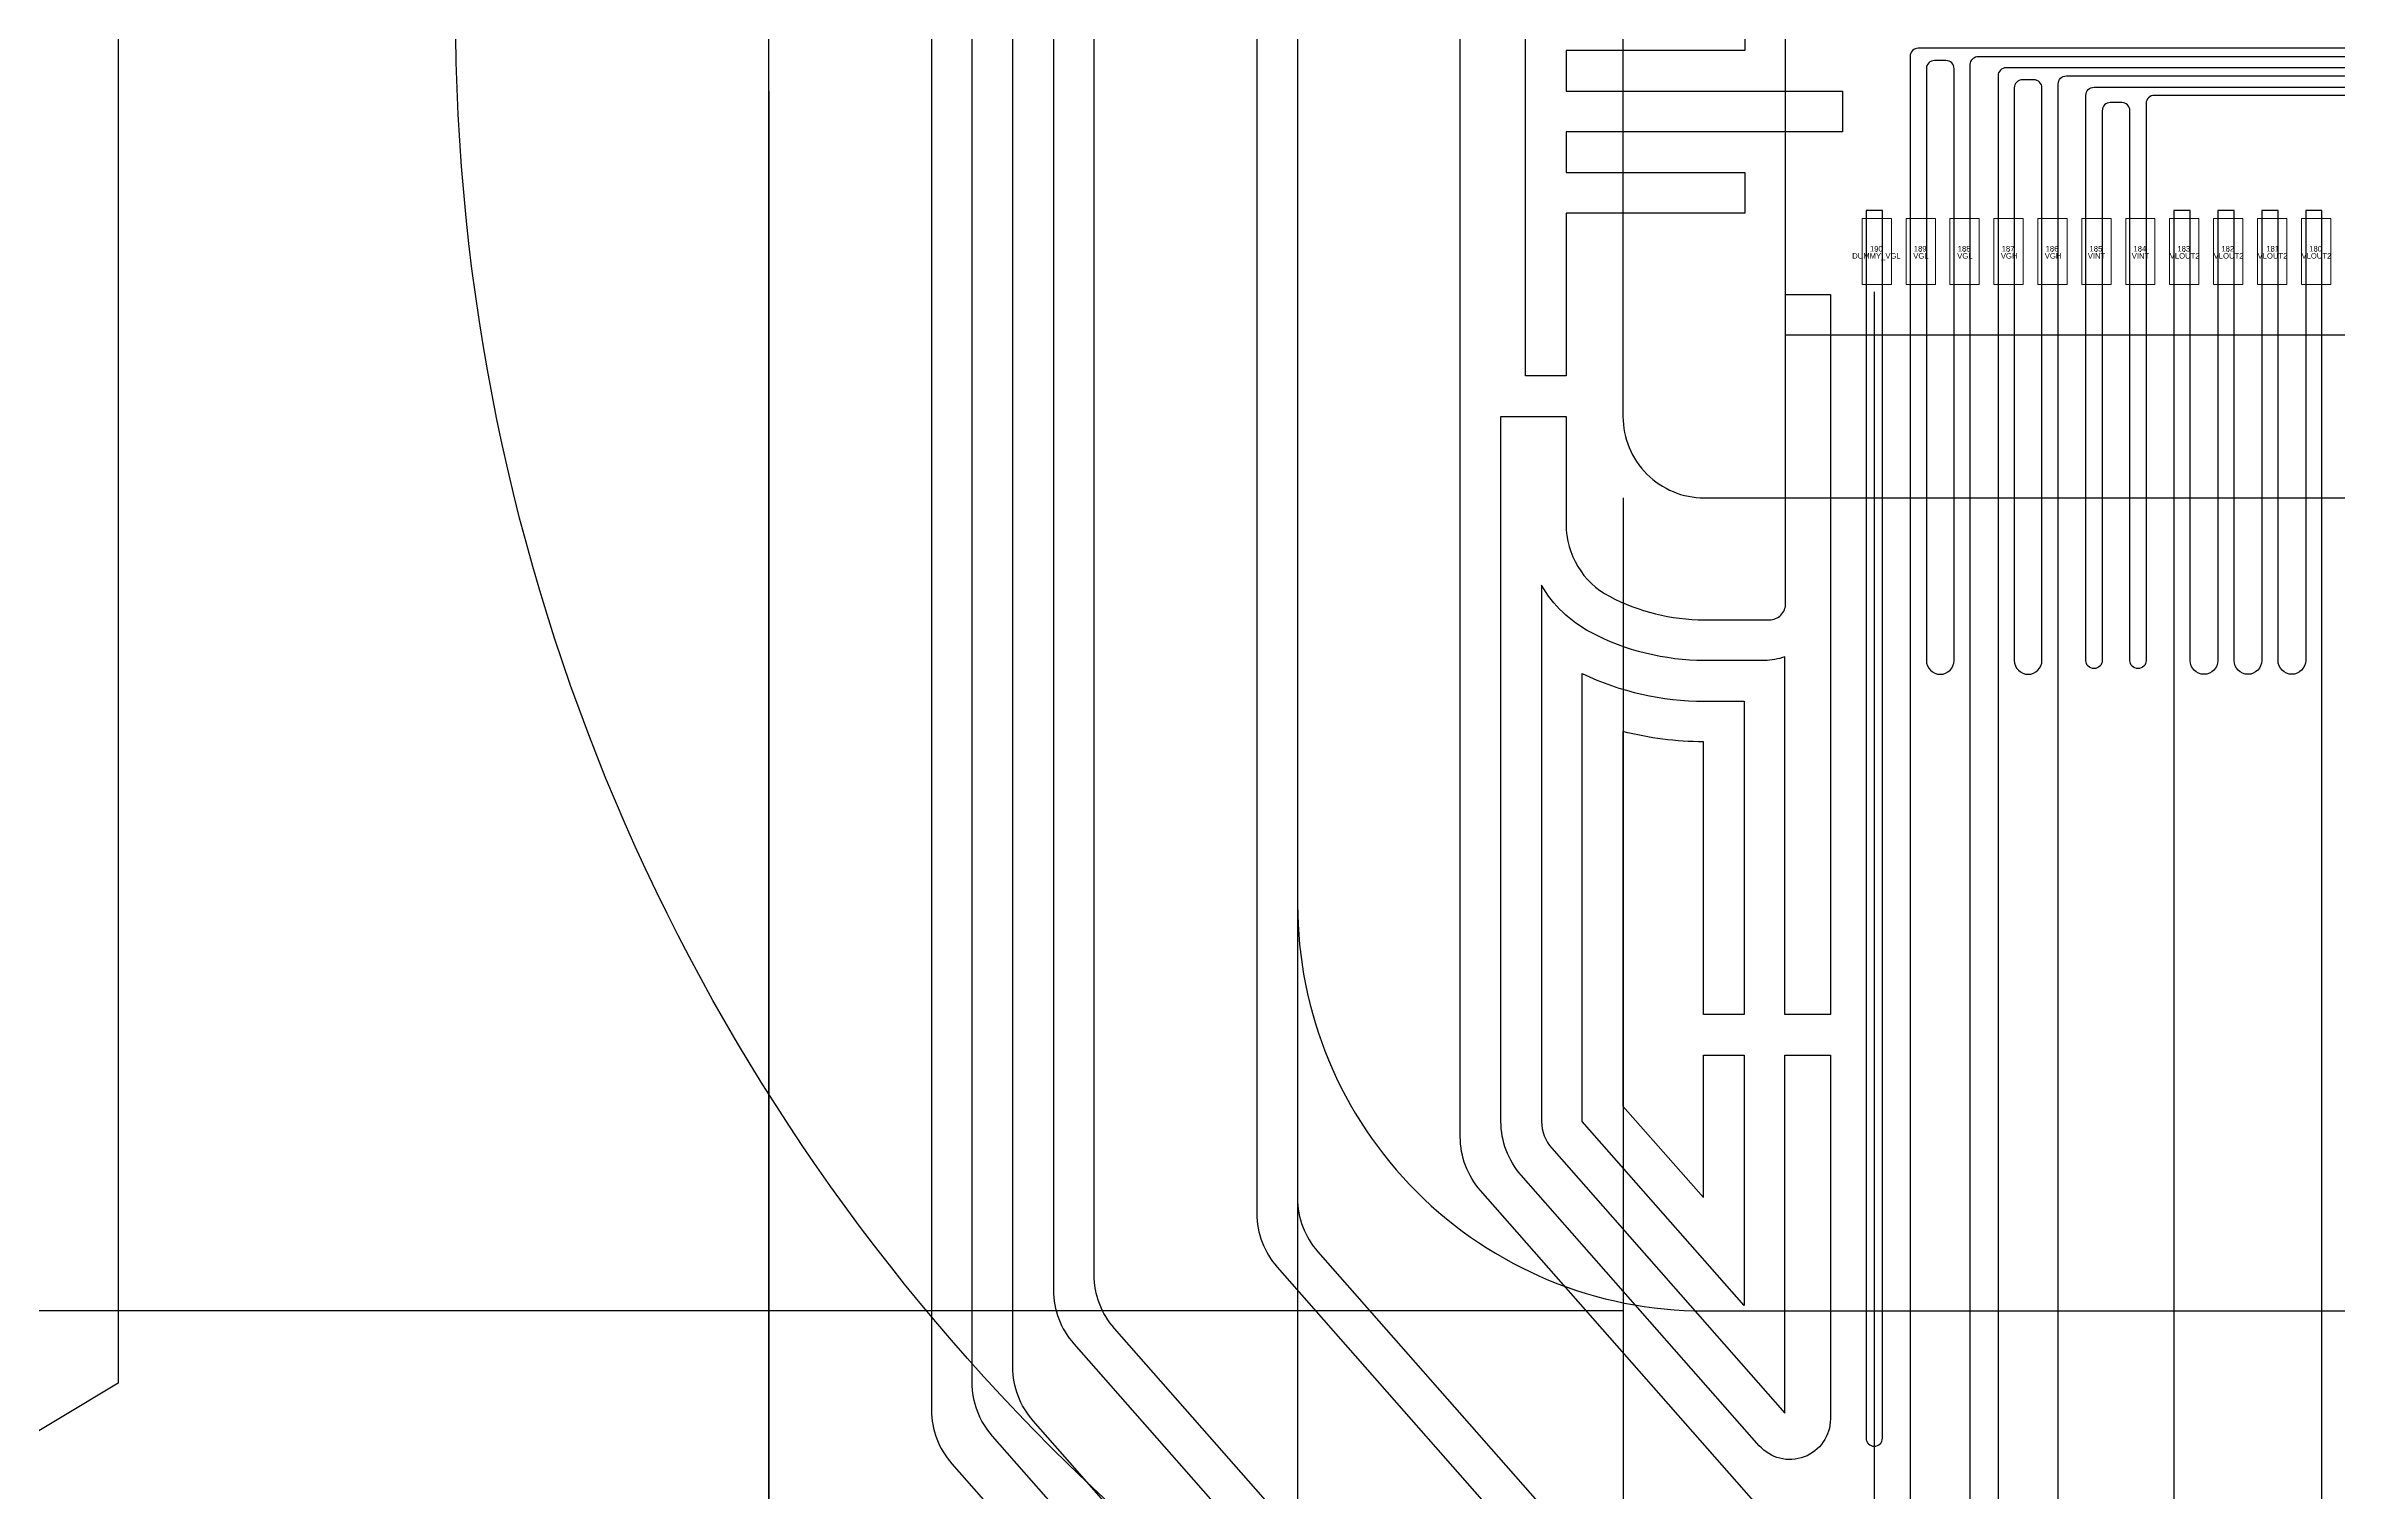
# Model space of a CAD drawing. Extents: x 10 to 206, y -65 to 73.
# Drawn here: x 54.754 to 57.571, y 31.754 to 33.532 of the extents above; entities that cross this region are included whole.
import ezdxf
from ezdxf.enums import TextEntityAlignment as Align

# ---------------------------------------------------------------- set-up
doc = ezdxf.new("R2010")
doc.units = 0
doc.header["$LTSCALE"] = 0.5
doc.layers.get('0').update_dxf_attribs({"lineweight": 13})
for name, color, linetype in [('01 Copper', 3, 'Continuous'), ('03 Solder resist', 6, 'Continuous'), ('04 Chip', 20, 'Continuous'), ('06 Cutline', 4, 'Continuous'), ('07 Potting', 132, 'Continuous'), ('08 Dimension&pin assignment', 7, 'Continuous'), ('10 Punch', 2, 'Continuous')]:
    doc.layers.add(name, color=color, linetype=linetype)
for name, color, linetype, lineweight in [('05 Bump', 130, 'Continuous', 0), ('11 IL no.', 254, 'Continuous', 0), ('12 IL name', 210, 'Continuous', 0)]:
    doc.layers.add(name, color=color, linetype=linetype, lineweight=lineweight)
doc.styles.add('MBC_Arial_Font', font='arial.ttf')
doc.styles.get("Standard").update_dxf_attribs({"font": 'romans.shx', "width": 0.75, "bigfont": 'AllInOneBig.shx'})
doc.dimstyles.new('ISO-25', dxfattribs={"dimtxt": 0.5, "dimasz": 0.8, "dimexe": 0.1, "dimexo": 0.1, "dimgap": 0.1, "dimtad": 1, "dimdec": 3, "dimzin": 1, "dimdsep": 46, "dimtxsty": 'Standard', "dimcen": 0.5, "dimadec": 0, "dimazin": 0, "dimtfac": 1, "dimtdec": 3, "dimtmove": 0, "dimatfit": 3, "dimfxl": 0, "dimarcsym": 0})
doc.dimstyles.new('ISO-25$0', dxfattribs={"dimtxt": 0.5, "dimasz": 1, "dimexe": 0.1, "dimexo": 0.1, "dimgap": 0.1, "dimtad": 1, "dimdec": 3, "dimzin": 1, "dimdsep": 46, "dimtxsty": 'Standard', "dimcen": 0.5, "dimadec": 0, "dimazin": 0, "dimtfac": 1, "dimtdec": 3, "dimtmove": 0, "dimatfit": 3, "dimfxl": 0, "dimarcsym": 0})

# ---------------------------------------------------------------- blocks, each defined once
blk = doc.blocks.new('*U252')
at = {"color": 0}
blk.add_lwpolyline([(-0.018, -0.0405), (0.018, -0.0405), (0.018, 0.0405), (-0.018, 0.0405)], close=True, dxfattribs=at)
at = {"color": 0, "style": 'MBC_Arial_Font', "flags": 1}
for tag, p in [('COMMENT1', (0, 0.0023)), ('COMMENT2', (0, 0.0015)), ('COMMENT3', (0, 0.0007)), ('COMMENT4', (0, -0.0001)), ('PAD_NO', (0, 0.0031)), ('COMMENT5', (0, -0.0009)), ('COMMENT6', (0, -0.0018)), ('COMMENT7', (0, -0.0026)), ('COMMENT8', (0, -0.0034)), ('COMMENT9', (0, -0.0042))]:
    blk.add_attdef(tag, text='', height=0.000625, dxfattribs=at).set_placement(p, align=Align.MIDDLE_CENTER)
blk = doc.blocks.new('*U253')
at = {"color": 0}
blk.add_lwpolyline([(-0.018, -0.0405), (0.018, -0.0405), (0.018, 0.0405), (-0.018, 0.0405)], close=True, dxfattribs=at)
at = {"color": 0, "style": 'MBC_Arial_Font', "flags": 1}
for tag, p in [('COMMENT1', (0, 0.0023)), ('COMMENT2', (0, 0.0015)), ('COMMENT3', (0, 0.0007)), ('COMMENT4', (0, -0.0001)), ('PAD_NO', (0, 0.0031)), ('COMMENT5', (0, -0.0009)), ('COMMENT6', (0, -0.0018)), ('COMMENT7', (0, -0.0026)), ('COMMENT8', (0, -0.0034)), ('COMMENT9', (0, -0.0042))]:
    blk.add_attdef(tag, text='', height=0.000625, dxfattribs=at).set_placement(p, align=Align.MIDDLE_CENTER)
blk = doc.blocks.new('*U254')
at = {"color": 0}
blk.add_lwpolyline([(-0.018, -0.0405), (0.018, -0.0405), (0.018, 0.0405), (-0.018, 0.0405)], close=True, dxfattribs=at)
at = {"color": 0, "style": 'MBC_Arial_Font', "flags": 1}
for tag, p in [('COMMENT1', (0, 0.0023)), ('COMMENT2', (0, 0.0015)), ('COMMENT3', (0, 0.0007)), ('COMMENT4', (0, -0.0001)), ('PAD_NO', (0, 0.0031)), ('COMMENT5', (0, -0.0009)), ('COMMENT6', (0, -0.0018)), ('COMMENT7', (0, -0.0026)), ('COMMENT8', (0, -0.0034)), ('COMMENT9', (0, -0.0042))]:
    blk.add_attdef(tag, text='', height=0.000625, dxfattribs=at).set_placement(p, align=Align.MIDDLE_CENTER)
blk = doc.blocks.new('*U255')
at = {"color": 0}
blk.add_lwpolyline([(-0.018, -0.0405), (0.018, -0.0405), (0.018, 0.0405), (-0.018, 0.0405)], close=True, dxfattribs=at)
at = {"color": 0, "style": 'MBC_Arial_Font', "flags": 1}
for tag, p in [('COMMENT1', (0, 0.0023)), ('COMMENT2', (0, 0.0015)), ('COMMENT3', (0, 0.0007)), ('COMMENT4', (0, -0.0001)), ('PAD_NO', (0, 0.0031)), ('COMMENT5', (0, -0.0009)), ('COMMENT6', (0, -0.0018)), ('COMMENT7', (0, -0.0026)), ('COMMENT8', (0, -0.0034)), ('COMMENT9', (0, -0.0042))]:
    blk.add_attdef(tag, text='', height=0.000625, dxfattribs=at).set_placement(p, align=Align.MIDDLE_CENTER)
blk = doc.blocks.new('*U256')
at = {"color": 0}
blk.add_lwpolyline([(-0.018, -0.0405), (0.018, -0.0405), (0.018, 0.0405), (-0.018, 0.0405)], close=True, dxfattribs=at)
at = {"color": 0, "style": 'MBC_Arial_Font', "flags": 1}
for tag, p in [('COMMENT1', (0, 0.0023)), ('COMMENT2', (0, 0.0015)), ('COMMENT3', (0, 0.0007)), ('COMMENT4', (0, -0.0001)), ('PAD_NO', (0, 0.0031)), ('COMMENT5', (0, -0.0009)), ('COMMENT6', (0, -0.0018)), ('COMMENT7', (0, -0.0026)), ('COMMENT8', (0, -0.0034)), ('COMMENT9', (0, -0.0042))]:
    blk.add_attdef(tag, text='', height=0.000625, dxfattribs=at).set_placement(p, align=Align.MIDDLE_CENTER)
blk = doc.blocks.new('*U257')
at = {"color": 0}
blk.add_lwpolyline([(-0.018, -0.0405), (0.018, -0.0405), (0.018, 0.0405), (-0.018, 0.0405)], close=True, dxfattribs=at)
at = {"color": 0, "style": 'MBC_Arial_Font', "flags": 1}
for tag, p in [('COMMENT1', (0, 0.0023)), ('COMMENT2', (0, 0.0015)), ('COMMENT3', (0, 0.0007)), ('COMMENT4', (0, -0.0001)), ('PAD_NO', (0, 0.0031)), ('COMMENT5', (0, -0.0009)), ('COMMENT6', (0, -0.0018)), ('COMMENT7', (0, -0.0026)), ('COMMENT8', (0, -0.0034)), ('COMMENT9', (0, -0.0042))]:
    blk.add_attdef(tag, text='', height=0.000625, dxfattribs=at).set_placement(p, align=Align.MIDDLE_CENTER)
blk = doc.blocks.new('*U258')
at = {"color": 0}
blk.add_lwpolyline([(-0.018, -0.0405), (0.018, -0.0405), (0.018, 0.0405), (-0.018, 0.0405)], close=True, dxfattribs=at)
at = {"color": 0, "style": 'MBC_Arial_Font', "flags": 1}
for tag, p in [('COMMENT1', (0, 0.0023)), ('COMMENT2', (0, 0.0015)), ('COMMENT3', (0, 0.0007)), ('COMMENT4', (0, -0.0001)), ('PAD_NO', (0, 0.0031)), ('COMMENT5', (0, -0.0009)), ('COMMENT6', (0, -0.0018)), ('COMMENT7', (0, -0.0026)), ('COMMENT8', (0, -0.0034)), ('COMMENT9', (0, -0.0042))]:
    blk.add_attdef(tag, text='', height=0.000625, dxfattribs=at).set_placement(p, align=Align.MIDDLE_CENTER)
blk = doc.blocks.new('*U259')
at = {"color": 0}
blk.add_lwpolyline([(-0.018, -0.0405), (0.018, -0.0405), (0.018, 0.0405), (-0.018, 0.0405)], close=True, dxfattribs=at)
at = {"color": 0, "style": 'MBC_Arial_Font', "flags": 1}
for tag, p in [('COMMENT1', (0, 0.0023)), ('COMMENT2', (0, 0.0015)), ('COMMENT3', (0, 0.0007)), ('COMMENT4', (0, -0.0001)), ('PAD_NO', (0, 0.0031)), ('COMMENT5', (0, -0.0009)), ('COMMENT6', (0, -0.0018)), ('COMMENT7', (0, -0.0026)), ('COMMENT8', (0, -0.0034)), ('COMMENT9', (0, -0.0042))]:
    blk.add_attdef(tag, text='', height=0.000625, dxfattribs=at).set_placement(p, align=Align.MIDDLE_CENTER)
blk = doc.blocks.new('*U260')
at = {"color": 0}
blk.add_lwpolyline([(-0.018, -0.0405), (0.018, -0.0405), (0.018, 0.0405), (-0.018, 0.0405)], close=True, dxfattribs=at)
at = {"color": 0, "style": 'MBC_Arial_Font', "flags": 1}
for tag, p in [('COMMENT1', (0, 0.0023)), ('COMMENT2', (0, 0.0015)), ('COMMENT3', (0, 0.0007)), ('COMMENT4', (0, -0.0001)), ('PAD_NO', (0, 0.0031)), ('COMMENT5', (0, -0.0009)), ('COMMENT6', (0, -0.0018)), ('COMMENT7', (0, -0.0026)), ('COMMENT8', (0, -0.0034)), ('COMMENT9', (0, -0.0042))]:
    blk.add_attdef(tag, text='', height=0.000625, dxfattribs=at).set_placement(p, align=Align.MIDDLE_CENTER)
blk = doc.blocks.new('*U261')
at = {"color": 0}
blk.add_lwpolyline([(-0.018, -0.0405), (0.018, -0.0405), (0.018, 0.0405), (-0.018, 0.0405)], close=True, dxfattribs=at)
at = {"color": 0, "style": 'MBC_Arial_Font', "flags": 1}
for tag, p in [('COMMENT1', (0, 0.0023)), ('COMMENT2', (0, 0.0015)), ('COMMENT3', (0, 0.0007)), ('COMMENT4', (0, -0.0001)), ('PAD_NO', (0, 0.0031)), ('COMMENT5', (0, -0.0009)), ('COMMENT6', (0, -0.0018)), ('COMMENT7', (0, -0.0026)), ('COMMENT8', (0, -0.0034)), ('COMMENT9', (0, -0.0042))]:
    blk.add_attdef(tag, text='', height=0.000625, dxfattribs=at).set_placement(p, align=Align.MIDDLE_CENTER)
blk = doc.blocks.new('*U262')
at = {"color": 0}
blk.add_lwpolyline([(-0.018, -0.0405), (0.018, -0.0405), (0.018, 0.0405), (-0.018, 0.0405)], close=True, dxfattribs=at)
at = {"color": 0, "style": 'MBC_Arial_Font', "flags": 1}
for tag, p in [('COMMENT1', (0, 0.0023)), ('COMMENT2', (0, 0.0015)), ('COMMENT3', (0, 0.0007)), ('COMMENT4', (0, -0.0001)), ('PAD_NO', (0, 0.0031)), ('COMMENT5', (0, -0.0009)), ('COMMENT6', (0, -0.0018)), ('COMMENT7', (0, -0.0026)), ('COMMENT8', (0, -0.0034)), ('COMMENT9', (0, -0.0042))]:
    blk.add_attdef(tag, text='', height=0.000625, dxfattribs=at).set_placement(p, align=Align.MIDDLE_CENTER)
blk = doc.blocks.new('*D610')
at = {"layer": '08 Dimension&pin assignment', "color": 0, "lineweight": -2, "transparency": 16777216}
for p, q in [((44.5198, 33.5764), (35.5198, 33.5764)), ((35.6198, 32.7764), (35.6198, 30.1596)), ((56.0073, 29.3596), (35.5198, 29.3596)), ((35.6198, 29.3596), (35.6198, 21.6965))]:
    blk.add_line(p, q, dxfattribs=at)
at = {"layer": '08 Dimension&pin assignment', "color": 0, "transparency": 16777216}
for points in [[(35.4864, 32.7764), (35.7531, 32.7764), (35.6198, 33.5764)], [(35.4864, 30.1596), (35.7531, 30.1596), (35.6198, 29.3596)]]:
    blk.add_solid(points, dxfattribs=at)
at = {"layer": '08 Dimension&pin assignment', "color": 0, "transparency": 16777216, "insert": (35.1388, 24.1536), "char_height": 0.5, "attachment_point": 5, "rotation": 90}
blk.add_mtext('4.2168215(Mark)', dxfattribs=at)
blk = doc.blocks.new('*D611')
at = {"layer": '08 Dimension&pin assignment', "color": 0, "lineweight": -2, "transparency": 16777216}
for p, q in [((44.5198, 33.5764), (34.5198, 33.5764)), ((34.6198, 32.7764), (34.6198, 29.3596)), ((54.9623, 28.5596), (34.5198, 28.5596)), ((34.6198, 28.5596), (34.6198, 20.9667))]:
    blk.add_line(p, q, dxfattribs=at)
at = {"layer": '08 Dimension&pin assignment', "color": 0, "transparency": 16777216}
for points in [[(34.4864, 32.7764), (34.7531, 32.7764), (34.6198, 33.5764)], [(34.4864, 29.3596), (34.7531, 29.3596), (34.6198, 28.5596)]]:
    blk.add_solid(points, dxfattribs=at)
at = {"layer": '08 Dimension&pin assignment', "color": 0, "transparency": 16777216, "insert": (34.1388, 23.7096), "char_height": 0.5, "attachment_point": 5, "rotation": 90}
blk.add_mtext('5.0168215(Cutline)', dxfattribs=at)
blk = doc.blocks.new('*D612')
at = {"layer": '08 Dimension&pin assignment', "color": 0, "lineweight": -2, "transparency": 16777216}
for p, q in [((57.7573, 33.4764), (57.7573, 24.8628)), ((62.1073, 27.9964), (62.1073, 24.8628)), ((57.7573, 24.9628), (46.4727, 24.9628)), ((61.3073, 24.9628), (58.5573, 24.9628))]:
    blk.add_line(p, q, dxfattribs=at)
at = {"layer": '08 Dimension&pin assignment', "color": 0, "transparency": 16777216}
for points in [[(58.5573, 25.0961), (58.5573, 24.8294), (57.7573, 24.9628)], [(61.3073, 25.0961), (61.3073, 24.8294), (62.1073, 24.9628)]]:
    blk.add_solid(points, dxfattribs=at)
at = {"layer": '08 Dimension&pin assignment', "color": 0, "transparency": 16777216, "insert": (50.3942, 25.4437), "char_height": 0.5, "attachment_point": 5}
blk.add_mtext('4.350%%P1.00(Tape NG hole)', dxfattribs=at)
blk = doc.blocks.new('*D618')
at = {"layer": '08 Dimension&pin assignment', "color": 0, "lineweight": -2, "transparency": 16777216}
for p, q in [((56.8683, 38.6369), (33.5198, 38.6369)), ((33.6198, 37.8369), (33.6198, 29.3596)), ((54.9623, 28.5596), (33.5198, 28.5596))]:
    blk.add_line(p, q, dxfattribs=at)
at = {"layer": '08 Dimension&pin assignment', "color": 0, "transparency": 16777216}
for points in [[(33.4864, 37.8369), (33.7531, 37.8369), (33.6198, 38.6369)], [(33.4864, 29.3596), (33.7531, 29.3596), (33.6198, 28.5596)]]:
    blk.add_solid(points, dxfattribs=at)
at = {"layer": '08 Dimension&pin assignment', "color": 0, "transparency": 16777216, "insert": (33.1388, 34.0596), "char_height": 0.5, "attachment_point": 5, "rotation": 90}
blk.add_mtext('10.0773241±0.1(Cutline)', dxfattribs=at)
blk = doc.blocks.new('*D620')
at = {"layer": '08 Dimension&pin assignment', "color": 0, "lineweight": -2, "transparency": 16777216}
for p, q in [((67.9223, 32.3914), (67.9223, 22.9514)), ((56.2923, 32.3764), (56.2923, 22.9514)), ((57.0923, 23.0514), (67.1223, 23.0514))]:
    blk.add_line(p, q, dxfattribs=at)
at = {"layer": '08 Dimension&pin assignment', "color": 0, "transparency": 16777216}
for points in [[(57.0923, 23.1848), (57.0923, 22.9181), (56.2923, 23.0514)], [(67.1223, 23.1848), (67.1223, 22.9181), (67.9223, 23.0514)]]:
    blk.add_solid(points, dxfattribs=at)
at = {"layer": 'Defpoints', "color": 0, "transparency": 16777216}
for p in [(67.9223, 32.4914), (56.2923, 32.4764), (67.9223, 23.0514)]:
    blk.add_point(p, dxfattribs=at)
at = {"layer": '08 Dimension&pin assignment', "color": 0, "transparency": 16777216, "insert": (62.1073, 23.5324), "char_height": 0.5, "attachment_point": 5}
blk.add_mtext('{\\Fromans,chineset|c134;11.630}(Max. Potting Area){\\Fromans,chineset|c134; \\fSimSun|b0|i0|c134|p2;点胶范围包括实胶和虚胶}', dxfattribs=at)
blk = doc.blocks.new('*D621')
at = {"layer": '08 Dimension&pin assignment', "color": 0, "lineweight": -2, "transparency": 16777216}
for p, q in [((56.6923, 34.5764), (37.5198, 34.5764)), ((37.6198, 33.7764), (37.6198, 32.7764)), ((56.6923, 31.9764), (37.5198, 31.9764)), ((37.6198, 31.9764), (37.6198, 14.9807))]:
    blk.add_line(p, q, dxfattribs=at)
at = {"layer": '08 Dimension&pin assignment', "color": 0, "transparency": 16777216}
for points in [[(37.4864, 33.7764), (37.7531, 33.7764), (37.6198, 34.5764)], [(37.4864, 32.7764), (37.7531, 32.7764), (37.6198, 31.9764)]]:
    blk.add_solid(points, dxfattribs=at)
at = {"layer": '08 Dimension&pin assignment', "color": 0, "transparency": 16777216, "insert": (37.1388, 21.8193), "char_height": 0.5, "attachment_point": 5, "rotation": 90}
blk.add_mtext('{\\Fromans,chineset|c134;2.600}(Max. Potting Area){\\Fromans,chineset|c134; \\fSimSun|b0|i0|c134|p2;点胶范围包括实胶和虚胶}', dxfattribs=at)
blk = doc.blocks.new('*D626')
at = {"layer": '08 Dimension&pin assignment', "color": 0, "lineweight": -2, "transparency": 16777216}
for p, q in [((47.8345, 43.0835), (54.2023, 43.0835)), ((54.2023, 43.0835), (56.6015, 36.6674)), ((58.6329, 31.2348), (56.8817, 35.9181)), ((58.9131, 30.4855), (59.1932, 29.7361))]:
    blk.add_line(p, q, dxfattribs=at)
at = {"layer": '08 Dimension&pin assignment', "color": 0, "transparency": 16777216}
for points in [[(56.7263, 36.7141), (56.4766, 36.6207), (56.8817, 35.9181)], [(59.0379, 30.5322), (58.7882, 30.4388), (58.6329, 31.2348)]]:
    blk.add_solid(points, dxfattribs=at)
at = {"layer": '08 Dimension&pin assignment', "color": 0, "transparency": 16777216, "insert": (50.9684, 43.5644), "char_height": 0.5, "attachment_point": 5}
blk.add_mtext('∅5.000(Tape NG hole)', dxfattribs=at)
blk = doc.blocks.new('*D641')
at = {"layer": '08 Dimension&pin assignment', "color": 0, "lineweight": -2, "transparency": 16777216}
for p, q in [((56.6923, 32.9764), (56.6923, 21.9514)), ((62.1073, 27.9964), (62.1073, 21.9514)), ((61.3073, 22.0514), (57.4923, 22.0514))]:
    blk.add_line(p, q, dxfattribs=at)
at = {"layer": '08 Dimension&pin assignment', "color": 0, "transparency": 16777216}
for points in [[(57.4923, 22.1848), (57.4923, 21.9181), (56.6923, 22.0514)], [(61.3073, 21.9181), (61.3073, 22.1848), (62.1073, 22.0514)]]:
    blk.add_solid(points, dxfattribs=at)
at = {"layer": 'Defpoints', "color": 0, "transparency": 16777216}
for p in [(56.6923, 33.0764), (62.1073, 28.0964), (56.6923, 22.0514)]:
    blk.add_point(p, dxfattribs=at)
at = {"layer": '08 Dimension&pin assignment', "color": 0, "transparency": 16777216, "insert": (59.3998, 22.5324), "char_height": 0.5, "attachment_point": 5}
blk.add_mtext('5.415%%P0.15(SR)', dxfattribs=at)
blk = doc.blocks.new('*D645')
at = {"layer": '08 Dimension&pin assignment', "color": 0, "lineweight": -2, "transparency": 16777216}
for p, q in [((55.6423, 33.4764), (55.6423, 16.8026)), ((62.1073, 33.4764), (62.1073, 16.8026)), ((61.3073, 16.9026), (56.4423, 16.9026))]:
    blk.add_line(p, q, dxfattribs=at)
at = {"layer": '08 Dimension&pin assignment', "color": 0, "transparency": 16777216}
for points in [[(56.4423, 17.036), (56.4423, 16.7693), (55.6423, 16.9026)], [(61.3073, 17.036), (61.3073, 16.7693), (62.1073, 16.9026)]]:
    blk.add_solid(points, dxfattribs=at)
at = {"layer": 'Defpoints', "color": 0, "transparency": 16777216}
for p in [(55.6423, 33.5764), (62.1073, 33.5764), (55.6423, 16.9026)]:
    blk.add_point(p, dxfattribs=at)
at = {"layer": '08 Dimension&pin assignment', "color": 0, "transparency": 16777216, "insert": (60.7517, 17.2526), "char_height": 0.5, "attachment_point": 5}
blk.add_mtext('{\\Fromans,chineset|c134;6.465%%P0.1}', dxfattribs=at)
blk = doc.blocks.new('*D691')
at = {"layer": '08 Dimension&pin assignment', "color": 0, "lineweight": -2, "transparency": 16777216}
for p, q in [((57.0012, 33.2299), (57.0012, 24.3592)), ((67.2133, 33.2299), (67.2133, 24.3592)), ((57.8012, 24.4592), (66.4133, 24.4592)), ((67.2133, 24.4592), (80.1123, 24.4592))]:
    blk.add_line(p, q, dxfattribs=at)
at = {"layer": '08 Dimension&pin assignment', "color": 0, "transparency": 16777216}
for points in [[(57.8012, 24.5926), (57.8012, 24.3259), (57.0012, 24.4592)], [(66.4133, 24.3259), (66.4133, 24.5926), (67.2133, 24.4592)]]:
    blk.add_solid(points, dxfattribs=at)
at = {"layer": 'Defpoints', "color": 0, "transparency": 16777216}
for p in [(57.0012, 33.3299), (67.2133, 33.3299), (67.2133, 24.4592)]:
    blk.add_point(p, dxfattribs=at)
at = {"layer": '08 Dimension&pin assignment', "color": 0, "transparency": 16777216, "insert": (74.3605, 24.9402), "char_height": 0.5, "attachment_point": 5}
blk.add_mtext('{\\Fromans,chineset|c0;\\C2;10.206*1.0006\\Fromans.shx,chineset.shx|c0;=\\Fromans,chineset|c0;10.2121236\\Fromans.shx,chineset.shx|c0;%%P0.005(I/L)}', dxfattribs=at)

msp = doc.modelspace()

# ---------------------------------------------------------------- linework, layer by layer
at = {"layer": '01 Copper'}
for points in [[(55.84225674, 35.24437727), (55.84225674, 31.85460178, 0.1822955827), (55.86715947, 31.78856847), (56.78235402, 30.74775119, -0.1822955827), (56.80725674, 30.68171787), (56.80725674, 29.40960799)], [(56.87725674, 28.68960799), (56.87725674, 30.69297266, 0.1822955827), (56.85235402, 30.75900597), (55.91715947, 31.82256852, -0.1822955827), (55.89225674, 31.88860183), (55.89225674, 35.23065045, -0.3152987889)], [(56.93725674, 28.68960799), (56.93725674, 30.7004562, 0.1822955827), (56.91235402, 30.76648952), (55.96715947, 31.8414247, -0.1822955827), (55.94225674, 31.90745802), (55.94225674, 35.21692363, -0.3152987889)], [(55.99225674, 35.20319681), (55.99225674, 32.00203355, 0.1822955827), (56.01715947, 31.93600023), (57.11235402, 30.69047554, -0.1822955827), (57.13725674, 30.62444222), (57.13725674, 28.68960799)], [(57.19725674, 28.68960799), (57.19725674, 30.63192577, 0.1822955827), (57.17235402, 30.69795909), (56.06715947, 31.95485641, -0.1822955827), (56.04225674, 32.02088973), (56.04225674, 35.18946998, -0.3152987889)], [(56.24225674, 35.07071203), (56.24225674, 32.09631445, 0.1822955827), (56.26715947, 32.03028113), (57.37235402, 30.77338381, -0.1822955827), (57.39725674, 30.70735049), (57.39725674, 28.68960799)], [(56.29225674, 35.03570166), (56.29225674, 32.11517063, 0.1822955827), (56.31715947, 32.04913731), (57.56235402, 30.63302312, -0.1822955827), (57.58725674, 30.5669898)], [(57.76235402, 30.70844784), (56.51715947, 32.12456204, -0.1822955827), (56.49225674, 32.19059536), (56.49225674, 34.9169437, -0.3152987889)], [(67.15928614, 33.52942951), (57.05522734, 33.52942951, 0.4142135624), (57.04522734, 33.51942951), (57.04522734, 31.71316083, 0.1822955827), (57.07013007, 31.64712751), (57.95235402, 30.64380649, -0.1822955827), (57.97725674, 30.57777318), (57.97725674, 28.68960799), (57.99725674, 28.65960799), (57.99725674, 28.45960799), (57.97725674, 28.42960799), (57.97725674, 27.10142951), (58.04725674, 27.10142951), (58.04725674, 28.42960799), (58.02725674, 28.45960799), (58.02725674, 28.65960799), (58.04725674, 28.68960799), (58.04725674, 30.58902796, 0.1822955827), (58.02235402, 30.65506128), (57.14416247, 31.65379639, -0.1822955827), (57.11925974, 31.71982971), (57.11925974, 33.50942951, -0.4142135624), (57.12925974, 33.51942951), (67.08525374, 33.51942951, -0.4142135624)], [(67.05122134, 33.50542951), (57.16329214, 33.50542951, 0.4142135624), (57.15329214, 33.49542951), (57.15329214, 31.74170139, 0.1822955827), (57.17819487, 31.67566807), (58.21235402, 30.49955671, -0.1822955827), (58.23725674, 30.43352339), (58.23725674, 28.68960799), (58.25725674, 28.65960799), (58.25725674, 28.45960799), (58.23725674, 28.42960799), (58.23725674, 27.10142951), (58.30725674, 27.10142951), (58.30725674, 28.42960799), (58.28725674, 28.45960799), (58.28725674, 28.65960799), (58.30725674, 28.68960799), (58.30725674, 30.44477818, 0.1822955827), (58.28235402, 30.51081149), (57.25222727, 31.68233695, -0.1822955827), (57.22732454, 31.74837027), (57.22732454, 33.48542951, -0.4142135624), (57.23732454, 33.49542951), (66.97718894, 33.49542951, -0.4142135624)], [(66.86912414, 33.47142951), (57.34538934, 33.47142951, 0.4142135624), (57.33538934, 33.46142951), (57.33538934, 32.77642951, -1), (57.31538934, 32.77642951), (57.31538934, 33.45252746, 0.4142135624), (57.30538934, 33.46252746), (57.29135694, 33.46252746, 0.4142135624), (57.28135694, 33.45252746), (57.28135694, 32.77642951, -1), (57.26135694, 32.77642951), (57.26135694, 33.47142951, -0.4142135624), (57.27135694, 33.48142951), (66.94315654, 33.48142951, -0.4142135624)], [(57.57642167, 31.52565671, -0.1822955827), (57.55151894, 31.59169003), (57.55151894, 33.32992951), (57.53151894, 33.32992951), (57.53151894, 32.77642951, -1), (57.49748654, 32.77642951), (57.49748654, 33.32992951), (57.47748654, 33.32992951), (57.47748654, 32.77642951, -1), (57.44345414, 32.77642951), (57.44345414, 33.32992951), (57.42345414, 33.32992951), (57.42345414, 32.77642951, -1), (57.38942174, 32.77642951), (57.38942174, 33.32992951), (57.36942174, 33.32992951), (57.36942174, 31.64734381, 0.1822955827), (57.39432447, 31.58131049), (58.34235402, 30.50315117, -0.1822955827)]]:
    msp.add_lwpolyline(points, format="xyb", dxfattribs=at)
msp.add_lwpolyline([(56.84225674, 33.57642951), (56.84225674, 33.52642951), (56.62225674, 33.52642951), (56.62225674, 33.47642951), (56.96225674, 33.47642951), (56.96225674, 33.42642951), (56.62225674, 33.42642951), (56.62225674, 33.37642951), (56.84225674, 33.37642951), (56.84225674, 33.32642951), (56.62225674, 33.32642951), (56.6222575, 33.12642951), (56.57225674, 33.12642951), (56.57225674, 34.02642951)], dxfattribs=at)
for points in [[(57.09925974, 32.77642951), (57.09925974, 33.50427271, 0.4142135624), (57.08925974, 33.51427271), (57.07522734, 33.51427271, 0.4142135624), (57.06522734, 33.50427271), (57.06522734, 32.77642951, 1)], [(57.17329214, 32.77642951, 1), (57.20732454, 32.77642951), (57.20732454, 33.4806501, 0.4142135624), (57.19732454, 33.4906501), (57.18329214, 33.4906501, 0.4142135624), (57.17329214, 33.4806501)], [(57.01119494, 31.82000272), (57.01119494, 33.32992951), (56.99119494, 33.32992951), (56.99119494, 31.82000272, 1)], [(56.8597287, 31.81068993), (56.56715947, 32.14341822, -0.1822955827), (56.54225674, 32.20945154), (56.54225674, 33.07642951), (56.62225769, 33.07642951), (56.62225819, 32.94376338, 0.2781811941), (56.67559248, 32.85531992, 0.1219763962), (56.79225674, 32.82642951), (56.87225674, 32.82642951, 0.4142135624), (56.89225674, 32.84642951), (56.89225674, 33.22642951), (56.94727734, 33.22642951), (56.94727734, 32.34083889), (56.89119494, 32.34083889), (56.89119494, 32.78105391, -0.0916357837), (56.86617434, 32.77642951), (56.79225674, 32.77642951, -0.1219763962), (56.65225963, 32.811098, -0.1416852322), (56.59225674, 32.86893312), (56.59225674, 32.20945154, 0.1822955827), (56.6047081, 32.17643488), (56.89119494, 31.85062388), (56.89119494, 32.29083889), (56.94727734, 32.29083889), (56.94727734, 31.84370659, -0.6916243528)], [(56.79119494, 32.34083889), (56.79119494, 32.67643092, -0.0625879708), (56.69225674, 32.68913118), (56.69225674, 32.22830772), (56.79119494, 32.11578892), (56.79119494, 32.29083889), (56.84119494, 32.29083889), (56.84119494, 31.9832064), (56.64225674, 32.20945154), (56.64225674, 32.76020175, 0.1111825224), (56.79225674, 32.72642951), (56.84119494, 32.72642951), (56.84119494, 32.34083889)]]:
    msp.add_lwpolyline(points, format="xyb", close=True, dxfattribs=at)
at = {"layer": '03 Solder resist'}
for points in [[(69.6661237, 31.71147701), (69.37225674, 31.8875043), (69.37225674, 35.21245194, 0.3152987889), (68.6484789, 36.24611382), (67.70940985, 36.587907), (67.70940985, 37.39489425), (67.788677, 37.44607355, 0.2230807633), (68.23912115, 38.16693204), (55.97539234, 38.16693204, 0.2230807633), (56.42583649, 37.44607355), (56.50510364, 37.39489425), (56.50510364, 36.587907), (55.56603459, 36.24611382, 0.3152987889), (54.84225674, 35.21245194), (54.84225674, 31.8875043), (54.54838979, 31.71147701, 0.2636431542), (54.06225674, 30.85360711), (54.06225674, 30.15960799), (70.15225674, 30.15960799), (70.15225674, 30.85360711, 0.2636431542)], [(67.52225674, 33.07642951), (67.52225674, 34.07642951, 0.4142135624), (67.42225674, 34.17642951), (56.79225674, 34.17642951, 0.4142135624), (56.69225674, 34.07642951), (56.69225674, 33.07642951, 0.4142135624), (56.79225674, 32.97642951), (67.42225674, 32.97642951, 0.4142135624)]]:
    msp.add_lwpolyline(points, format="xyb", close=True, dxfattribs=at)
at = {"layer": '04 Chip'}
msp.add_lwpolyline([(67.32225674, 33.17642951), (56.89225674, 33.17642951), (56.89225674, 33.97642951), (67.32225674, 33.97642951)], close=True, dxfattribs=at)
at = {"layer": '05 Bump'}
for p in [(57.00425674, 33.27942951), (57.05825674, 33.27942951), (57.11225674, 33.27942951), (57.16625674, 33.27942951), (57.22025674, 33.27942951), (57.27425674, 33.27942951), (57.32825674, 33.27942951), (57.38225674, 33.27942951), (57.43625674, 33.27942951), (57.49025674, 33.27942951), (57.54425674, 33.27942951)]:
    msp.add_point(p, dxfattribs=at)
at = {"layer": '06 Cutline'}
msp.add_lwpolyline([(69.15225674, 28.55960799), (55.06225674, 28.55960799, -0.4142135624), (54.86225674, 28.75960799), (54.86225674, 30.85360711, -0.2636431542), (54.95948335, 31.02518109), (55.49641683, 31.34680605, 0.2636431542), (55.64225674, 31.60416702), (55.64225674, 35.21245194, -0.3152987889), (55.8396507, 35.49435972), (57.10770968, 35.95589545, 0.3152987889), (57.30510364, 36.23780323), (57.30510364, 37.66722836, 0.2546712192), (57.16782972, 37.91926054), (56.85977269, 38.11815939, -0.2546712192), (56.76825674, 38.28618085), (56.76825674, 38.43693204, -0.4142135624), (56.96825674, 38.63693204), (67.24625674, 38.63693204, -0.4142135624)], format="xyb", dxfattribs=at)
at = {"layer": '07 Potting'}
msp.add_lwpolyline([(56.79225674, 31.97642951), (67.42225674, 31.97642951, 0.4142135624), (67.92225674, 32.47642951), (67.92225674, 34.07642951, 0.4142135624), (67.42225674, 34.57642951), (56.79225674, 34.57642951, 0.4142135624), (56.29225674, 34.07642951), (56.29225674, 32.47642951, 0.4142135624)], format="xyb", close=True, dxfattribs=at)
at = {"layer": '10 Punch'}
msp.add_circle((57.75725674, 33.57642951), 2.5, dxfattribs=at)

# ---------------------------------------------------------------- block references
at = {"layer": '05 Bump', "xscale": -1}
for name, p in [('*U262', (57.00425674, 33.27942951)), ('*U261', (57.05825674, 33.27942951)), ('*U260', (57.11225674, 33.27942951)), ('*U259', (57.16625674, 33.27942951)), ('*U258', (57.22025674, 33.27942951)), ('*U257', (57.27425674, 33.27942951)), ('*U256', (57.32825674, 33.27942951)), ('*U255', (57.38225674, 33.27942951)), ('*U254', (57.43625674, 33.27942951)), ('*U253', (57.49025674, 33.27942951)), ('*U252', (57.54425674, 33.27942951))]:
    msp.add_blockref(name, p, dxfattribs=at)

# ---------------------------------------------------------------- texts
at = {"layer": '11 IL no.', "style": 'MBC_Arial_Font'}
for s, p in [('190', (57.0036812, 33.28280451)), ('189', (57.05764436, 33.28280451)), ('188', (57.11164436, 33.28280451)), ('187', (57.16565818, 33.28280451)), ('186', (57.21966278, 33.28280451)), ('185', (57.27360753, 33.28280451)), ('184', (57.3276858, 33.28280451)), ('183', (57.38165818, 33.28280451)), ('182', (57.43572724, 33.28280451)), ('181', (57.49096121, 33.28280451)), ('180', (57.5436812, 33.28280451))]:
    msp.add_text(s, height=0.00675, dxfattribs=at).set_placement(p, align=Align.MIDDLE_CENTER)
at = {"layer": '12 IL name', "style": 'MBC_Arial_Font'}
for s, p in [('DUMMY_VGL', (57.00386537, 33.27402951)), ('VGL', (57.05855142, 33.27402951)), ('VGL', (57.11255142, 33.27402951)), ('VGH', (57.16697502, 33.27402951)), ('VGH', (57.22097502, 33.27402951)), ('VINT', (57.27440408, 33.27402951)), ('VINT', (57.32840408, 33.27402951)), ('VLOUT2', (57.38271258, 33.27402951)), ('VLOUT2', (57.43671258, 33.27402951)), ('VLOUT2', (57.49071258, 33.27402951)), ('VLOUT2', (57.54471258, 33.27402951))]:
    msp.add_text(s, height=0.00675, dxfattribs=at).set_placement(p, align=Align.MIDDLE_CENTER)

# ---------------------------------------------------------------- dimensions: what is measured, and where the dimension line sits
at = {"layer": '08 Dimension&pin assignment'}
dim = msp.add_diameter_dim_2p(p1=(58.63286189, 31.23478145), p2=(56.8816516, 35.91807757), text='<>(Tape NG hole)', dimstyle='ISO-25', override={"dimtoh": 1, "dimadec": 3}, dxfattribs=at)
dim.commit()
dim.dimension.update_dxf_attribs({"geometry": '*D626', "text_midpoint": (50.96839343, 43.08346141), "dimtype": 163})
for base, p1, p2, angle, text, dimstyle, override, picture, middle in [((33.6197567431, 28.5596079932), (56.9682567431, 38.6369320432), (55.0622567431, 28.5596079932), 90, '<>±0.1(Cutline)', 'ISO-25$0', {"dimasz": 0.8, "dimdec": 7, "dimadec": 3, "dimfxl": 1.25}, '*D618', (33.6197567431, 34.0596295118)), ((37.61975674, 34.57642951), (56.79225674, 31.97642951), (56.79225674, 34.57642951), 90, '{\\Fromans,chineset|c134;<>}(Max. Potting Area){\\Fromans,chineset|c134; \\fSimSun|b0|i0|c134|p2;点胶范围包括实胶和虚胶}', 'ISO-25', {"dimadec": 3}, '*D621', (37.61975674, 21.81929899)), ((34.61975674, 28.55960799), (44.61975674, 33.57642951), (55.06225674, 28.55960799), 90, '<>(Cutline)', 'ISO-25$0', {"dimasz": 0.8, "dimdec": 7, "dimadec": 3, "dimfxl": 1.25}, '*D611', (34.61975674, 23.70957722)), ((35.61975674, 29.35960799), (44.61975674, 33.57642951), (56.10725674, 29.35960799), 270, '<>(Mark)', 'ISO-25$0', {"dimasz": 0.8, "dimdec": 7, "dimadec": 3, "dimfxl": 1.25}, '*D610', (35.61975674, 24.15361568))]:
    dim = msp.add_linear_dim(base=base, p1=p1, p2=p2, angle=angle, text=text, dimstyle=dimstyle, override=override, dxfattribs=at)
    dim.commit()
    dim.dimension.update_dxf_attribs({"geometry": picture, "text_midpoint": middle, "dimtype": 160})
for base, p1, p2, text, dimstyle, override, picture, middle in [((62.10725674, 24.96276352), (57.75725674, 33.57642951), (62.10725674, 28.09642951), '<>%%P1.00(Tape NG hole)', 'ISO-25', {"dimadec": 3}, '*D612', (50.39416151, 24.96276352)), ((55.64225674, 16.90263444), (62.10725674, 33.57642951), (55.64225674, 33.57642951), '{\\Fromans,chineset|c134;<>%%P0.1}', 'ISO-25$0', {"dimasz": 0.8, "dimadec": 3, "dimfxl": 1.25}, '*D645', (60.75168565, 16.90263444)), ((67.92225674, 23.05142951), (56.29225674, 32.47642951), (67.92225674, 32.49142951), '{\\Fromans,chineset|c134;<>}(Max. Potting Area){\\Fromans,chineset|c134; \\fSimSun|b0|i0|c134|p2;点胶范围包括实胶和虚胶}', 'ISO-25', {"dimadec": 3}, '*D620', (62.10725674, 23.05142951))]:
    dim = msp.add_linear_dim(base=base, p1=p1, p2=p2, text=text, dimstyle=dimstyle, override=override, dxfattribs=at)
    dim.commit()
    dim.dimension.update_dxf_attribs({"geometry": picture, "text_midpoint": middle, "dimtype": 160})
at = {"layer": '08 Dimension&pin assignment', "color": 2}
dim = msp.add_linear_dim(base=(67.2133185431, 24.4592296383), p1=(57.0011949431, 33.3299295119), p2=(67.2133185431, 33.3299295119), text='{\\Fromans,chineset|c0;\\C2;10.206*1.0006\\Fromans.shx,chineset.shx|c0;=\\Fromans,chineset|c0;<>\\Fromans.shx,chineset.shx|c0;%%P0.005(I/L)}', dimstyle='ISO-25', override={"dimdec": 8, "dimzin": 8, "dimtxsty": 'Standard', "dimadec": 3}, dxfattribs=at)
dim.commit()
dim.dimension.update_dxf_attribs({"geometry": '*D691', "text_midpoint": (74.3604651722, 24.4592296383), "dimtype": 160})
at = {"layer": '08 Dimension&pin assignment'}
dim = msp.add_linear_dim(base=(56.69225674, 22.05142951), p1=(62.10725674, 28.09642951), p2=(56.69225674, 33.07642951), text='<>%%P0.15(SR)', dimstyle='ISO-25', override={"dimzin": 8, "dimtxsty": 'Standard', "dimadec": 3}, dxfattribs=at)
dim.commit()
dim.dimension.update_dxf_attribs({"geometry": '*D641', "text_midpoint": (59.39975674, 22.53238189)})

doc.saveas('drawing.dxf')
